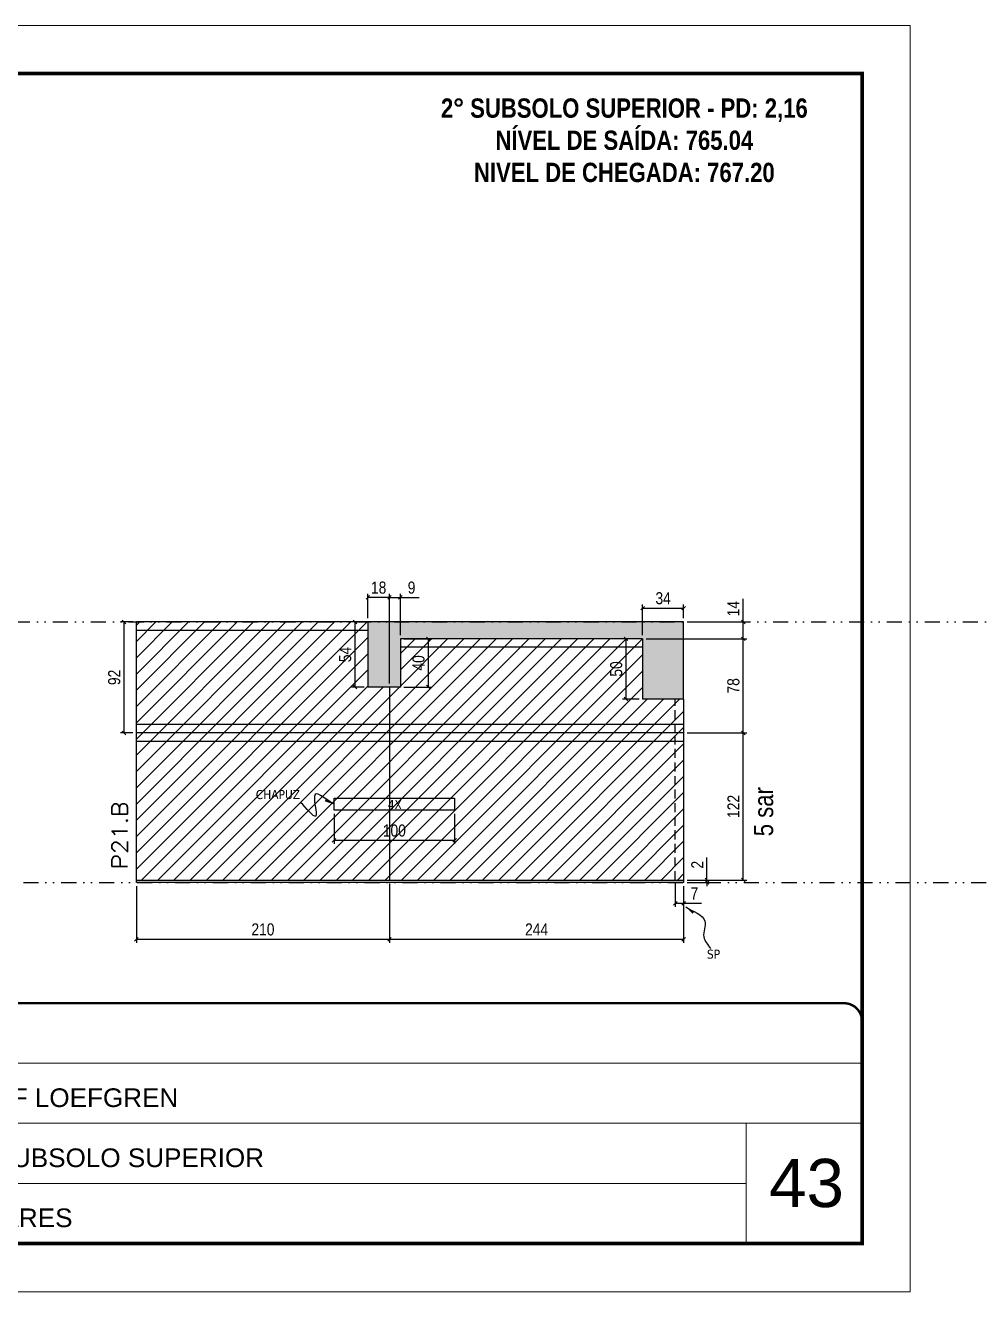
# Model space of a CAD drawing. Extents: x 13741 to 27878, y -21631 to 6985.
# Drawn here: x 18334 to 19129, y -5551 to -4501 of the extents above; entities that cross this region are included whole.
import ezdxf

# ---------------------------------------------------------------- set-up
doc = ezdxf.new("R2010")
doc.units = 0
for name, pattern in [('CONTINUO', [0]), ('DASHED', [0.75, 0.5, -0.25]), ('DIVIDE2', [0.625, 0.25, -0.125, 0, -0.125, 0, -0.125]), ('HIDDEN', [0.375, 0.25, -0.125])]:
    doc.linetypes.add(name, pattern=pattern)
for name, color, linetype, lineweight in [('CARIMBO', 255, 'Continuous', 9), ('Folhas', 255, 'Continuous', 9), ('Hachura', 251, 'Continuous', 9), ('SARRAFO DE PRESSAO', 251, 'DASHED', 9), ('Texto Seção', 7, 'Continuous', 15)]:
    doc.layers.add(name, color=color, linetype=linetype, lineweight=lineweight)
for name, color, linetype in [('COTA', 241, 'Continuous'), ('NOMENCLATURA', 7, 'Continuous'), ('Nível', 160, 'Continuous'), ('Painéis', 200, 'Continuous'), ('SARR_2.2x10', 60, 'Continuous'), ('SARR_2.2x7', 40, 'Continuous'), ('Sarrafo de Pressão', 42, 'HIDDEN'), ('texto', 7, 'Continuous')]:
    doc.layers.add(name, color=color, linetype=linetype)
doc.styles.add('ARIAL', font='arial.ttf')
doc.styles.add('ARIAL_NARROW', font='ARIALN.TTF', dxfattribs={"height": 0.2})
doc.styles.add('COTA TECNICA', font='techl___.ttf', dxfattribs={"height": 10})
doc.styles.add('COTA TECNICA-50', font='techl___.ttf', dxfattribs={"height": 10})
doc.styles.add('REGUA-120', font='ROMANS.shx', dxfattribs={"height": 15})
doc.styles.add('ROMANC', font='techb___.ttf', dxfattribs={"height": 2.5})
doc.styles.get("Standard").update_dxf_attribs({"font": 'arial.ttf'})
doc.styles.add('Tecnologia', font='')
doc.styles.get('Tecnologia').set_extended_font_data('Forgotten Futurist')
doc.dimstyles.new('COTA PAINEL-50', dxfattribs={"dimtxt": 10, "dimasz": 3, "dimexe": 3, "dimexo": 3, "dimgap": 3, "dimtad": 1, "dimdec": 1, "dimzin": 12, "dimdsep": 46, "dimtxsty": 'COTA TECNICA-50', "dimblk1": 'OBLIQUE', "dimblk2": 'OBLIQUE', "dimsah": 1, "dimcen": 0.9, "dimclrd": 4, "dimclre": 4, "dimclrt": 240, "dimadec": 1, "dimazin": 3, "dimtfac": 1, "dimtdec": 1, "dimtmove": 0, "dimatfit": 3, "dimfxl": 1, "dimtolj": 1, "dimtzin": 12, "dimarcsym": 0})
doc.dimstyles.new('PAINEL', dxfattribs={"dimtxt": 10, "dimasz": 3, "dimexe": 3, "dimexo": 3, "dimgap": 3, "dimtad": 1, "dimdec": 1, "dimzin": 12, "dimdsep": 46, "dimtxsty": 'COTA TECNICA', "dimblk1": 'OBLIQUE', "dimblk2": 'OBLIQUE', "dimsah": 1, "dimcen": 0.9, "dimclrd": 4, "dimclre": 4, "dimclrt": 240, "dimadec": 1, "dimazin": 3, "dimtfac": 1, "dimtdec": 1, "dimtmove": 0, "dimatfit": 3, "dimfxl": 1, "dimtolj": 1, "dimtzin": 12, "dimarcsym": 0})
doc.dimstyles.get("Standard").update_dxf_attribs({"dimtxt": 0.18, "dimasz": 0.18, "dimexe": 0.18, "dimexo": 0.0625, "dimgap": 0.09, "dimtad": 0, "dimtih": 1, "dimtoh": 1, "dimdec": 4, "dimzin": 0, "dimdsep": 46, "dimtxsty": 'Standard', "dimcen": 0.09, "dimadec": 0, "dimazin": 0, "dimtfac": 1, "dimtdec": 4, "dimtofl": 0, "dimtmove": 0, "dimatfit": 3, "dimfxl": 1, "dimtolj": 1, "dimtzin": 0, "dimarcsym": 0})

# ---------------------------------------------------------------- blocks, each defined once
blk = doc.blocks.new('9999999999')
at = {"color": 30, "linetype": 'CONTINUO'}
for p, q in [((98564.6, 34230.2), (98564.6, 34429.4)), ((98564.6, 34379.6), (99584, 34379.6)), ((98564.6, 34329.8), (99488, 34329.8)), ((99584, 34329.8), (99488, 34329.8)), ((99488, 34329.8), (99488, 34230.2)), ((98564.6, 34280), (99488, 34280))]:
    blk.add_line(p, q, dxfattribs=at)
at = {"color": 30, "linetype": 'CONTINUO', "const_width": 2}
blk.add_lwpolyline([(99584, 34230.2), (99584, 34414.4, 0.414214), (99569, 34429.4), (98229, 34429.4, 0.414214), (98214, 34414.4), (98214, 34245.2, 0.414214), (98229, 34230.2), (99584, 34230.2)], format="xyb", dxfattribs=at)
at = {"layer": 'Folhas'}
blk.add_lwpolyline([(98139, 34190.2), (99624, 34190.2), (99624, 35240.2), (98139, 35240.2)], close=True, dxfattribs=at)
at = {"layer": 'Folhas', "color": 30, "const_width": 3}
blk.add_lwpolyline([(98214, 34230.2), (99584, 34230.2), (99584, 35200.2), (98214, 35200.2)], close=True, dxfattribs=at)
at = {"color": 7, "linetype": 'Continuous', "ltscale": 5, "style": 'ARIAL'}
for s, height, p in [('SKR', 15.48, (98837.7, 34393.1)), ('LEAF LOEFGREN', 15.483, (98837.7, 34343.3)), ('2° SUBSOLO SUPERIOR', 15.483, (98837.7, 34293.5)), ('NOVA SISTEMAS CONSTRUTIVOS', 11.059, (98263.2, 34267.2)), ('PILARES', 15.48, (98837.7, 34243.7))]:
    blk.add_text(s, height=height, dxfattribs=at).set_placement(p)
at = {"layer": 'Folhas', "color": 7, "style": 'Tecnologia', "width": 1.5}
for s, p in [('CLIENTE:', (98573.7, 34397.2)), ('OBRA:', (98573.7, 34347.3)), ('PAVIMENTO:', (98573.7, 34297.5)), ('PROJETO:', (98573.7, 34247.7))]:
    blk.add_text(s, height=14, dxfattribs=at).set_placement(p)
blk = doc.blocks.new('_Oblique')
at = {"color": 0, "linetype": 'ByBlock', "lineweight": -2}
blk.add_line((-0.5, -0.5), (0.5, 0.5), dxfattribs=at)
blk = doc.blocks.new('*D1868')
at = {"layer": 'COTA', "color": 4, "lineweight": -2, "transparency": 16777216}
for p, q in [((18873.5, -5212.7), (18873.5, -5232)), ((18880.5, -5214.7), (18880.5, -5232)), ((18873.5, -5229), (18880.5, -5229)), ((18880.5, -5229), (18895.2, -5229))]:
    blk.add_line(p, q, dxfattribs=at)
at = {"layer": 'Defpoints', "color": 0, "transparency": 16777216}
for p in [(18873.5, -5209.7), (18880.5, -5211.7), (18880.5, -5229)]:
    blk.add_point(p, dxfattribs=at)
at = {"layer": 'COTA', "color": 4, "lineweight": -2, "transparency": 16777216, "xscale": 3, "yscale": 3, "zscale": 3, "rotation": 180}
blk.add_blockref('_Oblique', (18873.5, -5229), dxfattribs=at)
at = {"layer": 'COTA', "color": 4, "lineweight": -2, "transparency": 16777216, "xscale": 3, "yscale": 3, "zscale": 3}
blk.add_blockref('_Oblique', (18880.5, -5229), dxfattribs=at)
at = {"layer": 'COTA', "color": 240, "transparency": 16777216, "insert": (18889.4, -5220.9), "char_height": 10, "attachment_point": 5, "style": 'COTA TECNICA-50'}
blk.add_mtext('\\A1;7', dxfattribs=at)
blk = doc.blocks.new('*D1869')
at = {"layer": 'COTA', "color": 4, "lineweight": -2, "transparency": 16777216}
for p, q in [((18899.8, -5209.7), (18899.8, -5190.9)), ((18883.5, -5209.7), (18902.8, -5209.7)), ((18883.5, -5211.7), (18902.8, -5211.7)), ((18899.8, -5211.7), (18899.8, -5209.7)), ((18899.8, -5211.7), (18899.8, -5214.7))]:
    blk.add_line(p, q, dxfattribs=at)
at = {"layer": 'Defpoints', "color": 0, "transparency": 16777216}
for p in [(18880.5, -5209.7), (18880.5, -5211.7), (18899.8, -5211.7)]:
    blk.add_point(p, dxfattribs=at)
at = {"layer": 'COTA', "color": 4, "lineweight": -2, "transparency": 16777216, "xscale": 3, "yscale": 3, "zscale": 3}
for p, rotation in [((18899.8, -5209.7), 270), ((18899.8, -5211.7), 90)]:
    blk.add_blockref('_Oblique', p, dxfattribs=dict(at, rotation=rotation))
at = {"layer": 'COTA', "color": 240, "transparency": 16777216, "insert": (18891.8, -5197), "char_height": 10, "attachment_point": 5, "rotation": 90, "style": 'COTA TECNICA-50'}
blk.add_mtext('\\A1;2', dxfattribs=at)
blk = doc.blocks.new('*D1872')
at = {"layer": 'COTA', "color": 4, "lineweight": -2, "transparency": 16777216}
for p, q in [((18883.5, -5087.7), (18932.9, -5087.7)), ((18929.9, -5209.7), (18929.9, -5087.7)), ((18883.5, -5209.7), (18932.9, -5209.7))]:
    blk.add_line(p, q, dxfattribs=at)
at = {"layer": 'Defpoints', "color": 0, "transparency": 16777216}
for p in [(18880.5, -5087.7), (18929.9, -5087.7), (18880.5, -5209.7)]:
    blk.add_point(p, dxfattribs=at)
at = {"layer": 'COTA', "color": 4, "lineweight": -2, "transparency": 16777216, "xscale": 3, "yscale": 3, "zscale": 3}
for p, rotation in [((18929.9, -5087.7), 90), ((18929.9, -5209.7), 270)]:
    blk.add_blockref('_Oblique', p, dxfattribs=dict(at, rotation=rotation))
at = {"layer": 'COTA', "color": 240, "transparency": 16777216, "insert": (18921.8, -5148.7), "char_height": 10, "attachment_point": 5, "rotation": 90, "style": 'COTA TECNICA'}
blk.add_mtext('\\A1;122', dxfattribs=at)
blk = doc.blocks.new('*D1873')
at = {"layer": 'COTA', "color": 4, "linetype": 'ByBlock', "lineweight": -2, "transparency": 16777216}
for p, q in [((18590.5, -5154.9), (18590.5, -5179.8)), ((18690.5, -5154.9), (18690.5, -5179.8)), ((18690.5, -5176.8), (18590.5, -5176.8))]:
    blk.add_line(p, q, dxfattribs=at)
at = {"layer": 'Defpoints', "color": 0, "linetype": 'ByBlock', "transparency": 16777216}
for p in [(18590.5, -5151.9), (18690.5, -5151.9), (18590.5, -5176.8)]:
    blk.add_point(p, dxfattribs=at)
at = {"layer": 'COTA', "color": 4, "linetype": 'ByBlock', "lineweight": -2, "transparency": 16777216, "xscale": 3, "yscale": 3, "zscale": 3, "rotation": 180}
blk.add_blockref('_Oblique', (18590.5, -5176.8), dxfattribs=at)
at = {"layer": 'COTA', "color": 4, "linetype": 'ByBlock', "lineweight": -2, "transparency": 16777216, "xscale": 3, "yscale": 3, "zscale": 3}
blk.add_blockref('_Oblique', (18690.5, -5176.8), dxfattribs=at)
at = {"layer": 'COTA', "color": 240, "linetype": 'ByBlock', "transparency": 16777216, "insert": (18640.5, -5168.7), "char_height": 10, "attachment_point": 5, "style": 'COTA TECNICA'}
blk.add_mtext('\\A1;100', dxfattribs=at)
blk = doc.blocks.new('*D1874')
at = {"layer": 'COTA', "color": 4, "lineweight": -2, "transparency": 16777216}
for p, q in [((18426.5, -5214.7), (18426.5, -5261.8)), ((18636.5, -5212.7), (18636.5, -5261.8)), ((18426.5, -5258.8), (18636.5, -5258.8))]:
    blk.add_line(p, q, dxfattribs=at)
at = {"layer": 'Defpoints', "color": 0, "transparency": 16777216}
for p in [(18426.5, -5211.7), (18636.5, -5209.7), (18636.5, -5258.8)]:
    blk.add_point(p, dxfattribs=at)
at = {"layer": 'COTA', "color": 4, "lineweight": -2, "transparency": 16777216, "xscale": 3, "yscale": 3, "zscale": 3, "rotation": 180}
blk.add_blockref('_Oblique', (18426.5, -5258.8), dxfattribs=at)
at = {"layer": 'COTA', "color": 4, "lineweight": -2, "transparency": 16777216, "xscale": 3, "yscale": 3, "zscale": 3}
blk.add_blockref('_Oblique', (18636.5, -5258.8), dxfattribs=at)
at = {"layer": 'COTA', "color": 240, "transparency": 16777216, "insert": (18531.5, -5250.7), "char_height": 10, "attachment_point": 5, "style": 'COTA TECNICA'}
blk.add_mtext('\\A1;210', dxfattribs=at)
blk = doc.blocks.new('*D1875')
at = {"layer": 'COTA', "color": 4, "lineweight": -2, "transparency": 16777216}
for p, q in [((18636.5, -5212.7), (18636.5, -5261.8)), ((18880.5, -5214.7), (18880.5, -5261.8)), ((18636.5, -5258.8), (18880.5, -5258.8))]:
    blk.add_line(p, q, dxfattribs=at)
at = {"layer": 'Defpoints', "color": 0, "transparency": 16777216}
for p in [(18636.5, -5209.7), (18880.5, -5211.7), (18880.5, -5258.8)]:
    blk.add_point(p, dxfattribs=at)
at = {"layer": 'COTA', "color": 4, "lineweight": -2, "transparency": 16777216, "xscale": 3, "yscale": 3, "zscale": 3, "rotation": 180}
blk.add_blockref('_Oblique', (18636.5, -5258.8), dxfattribs=at)
at = {"layer": 'COTA', "color": 4, "lineweight": -2, "transparency": 16777216, "xscale": 3, "yscale": 3, "zscale": 3}
blk.add_blockref('_Oblique', (18880.5, -5258.8), dxfattribs=at)
at = {"layer": 'COTA', "color": 240, "transparency": 16777216, "insert": (18758.5, -5250.7), "char_height": 10, "attachment_point": 5, "style": 'COTA TECNICA'}
blk.add_mtext('\\A1;244', dxfattribs=at)
blk = doc.blocks.new('*D1916')
at = {"layer": 'COTA', "color": 4, "lineweight": -2, "transparency": 16777216}
for p, q in [((18849.5, -5009.7), (18932.9, -5009.7)), ((18929.9, -5087.7), (18929.9, -5009.7)), ((18883.5, -5087.7), (18932.9, -5087.7))]:
    blk.add_line(p, q, dxfattribs=at)
at = {"layer": 'Defpoints', "color": 0, "transparency": 16777216}
for p in [(18846.5, -5009.7), (18929.9, -5009.7), (18880.5, -5087.7)]:
    blk.add_point(p, dxfattribs=at)
at = {"layer": 'COTA', "color": 4, "lineweight": -2, "transparency": 16777216, "xscale": 3, "yscale": 3, "zscale": 3}
for p, rotation in [((18929.9, -5009.7), 90), ((18929.9, -5087.7), 270)]:
    blk.add_blockref('_Oblique', p, dxfattribs=dict(at, rotation=rotation))
at = {"layer": 'COTA', "color": 240, "transparency": 16777216, "insert": (18921.8, -5048.7), "char_height": 10, "attachment_point": 5, "rotation": 90, "style": 'COTA TECNICA'}
blk.add_mtext('\\A1;78', dxfattribs=at)
blk = doc.blocks.new('*D1917')
at = {"layer": 'COTA', "color": 4, "lineweight": -2, "transparency": 16777216}
for p, q in [((18929.9, -4995.7), (18929.9, -4976.6)), ((18883.5, -4995.7), (18932.9, -4995.7)), ((18929.9, -5009.7), (18929.9, -4995.7)), ((18849.5, -5009.7), (18932.9, -5009.7))]:
    blk.add_line(p, q, dxfattribs=at)
at = {"layer": 'Defpoints', "color": 0, "transparency": 16777216}
for p in [(18880.5, -4995.7), (18929.9, -4995.7), (18846.5, -5009.7)]:
    blk.add_point(p, dxfattribs=at)
at = {"layer": 'COTA', "color": 4, "lineweight": -2, "transparency": 16777216, "xscale": 3, "yscale": 3, "zscale": 3}
for p, rotation in [((18929.9, -4995.7), 90), ((18929.9, -5009.7), 270)]:
    blk.add_blockref('_Oblique', p, dxfattribs=dict(at, rotation=rotation))
at = {"layer": 'COTA', "color": 240, "transparency": 16777216, "insert": (18921.8, -4984.7), "char_height": 10, "attachment_point": 5, "rotation": 90, "style": 'COTA TECNICA'}
blk.add_mtext('\\A1;14', dxfattribs=at)
blk = doc.blocks.new('*D1918')
at = {"layer": 'COTA', "color": 4, "lineweight": -2, "transparency": 16777216}
for p, q in [((18846.5, -5006.7), (18846.5, -4981.3)), ((18846.5, -4984.3), (18880.5, -4984.3)), ((18880.5, -4992.7), (18880.5, -4981.3))]:
    blk.add_line(p, q, dxfattribs=at)
at = {"layer": 'Defpoints', "color": 0, "transparency": 16777216}
for p in [(18880.5, -4984.3), (18880.5, -4995.7), (18846.5, -5009.7)]:
    blk.add_point(p, dxfattribs=at)
at = {"layer": 'COTA', "color": 4, "lineweight": -2, "transparency": 16777216, "xscale": 3, "yscale": 3, "zscale": 3, "rotation": 180}
blk.add_blockref('_Oblique', (18846.5, -4984.3), dxfattribs=at)
at = {"layer": 'COTA', "color": 4, "lineweight": -2, "transparency": 16777216, "xscale": 3, "yscale": 3, "zscale": 3}
blk.add_blockref('_Oblique', (18880.5, -4984.3), dxfattribs=at)
at = {"layer": 'COTA', "color": 240, "transparency": 16777216, "insert": (18863.5, -4976.1), "char_height": 10, "attachment_point": 5, "style": 'COTA TECNICA'}
blk.add_mtext('\\A1;34', dxfattribs=at)
blk = doc.blocks.new('*D1919')
at = {"layer": 'COTA', "color": 4, "lineweight": -2, "transparency": 16777216}
for p, q in [((18843.5, -5009.7), (18829.7, -5009.7)), ((18832.7, -5059.7), (18832.7, -5009.7)), ((18843.5, -5059.7), (18829.7, -5059.7))]:
    blk.add_line(p, q, dxfattribs=at)
at = {"layer": 'Defpoints', "color": 0, "transparency": 16777216}
for p in [(18832.7, -5009.7), (18846.5, -5009.7), (18846.5, -5059.7)]:
    blk.add_point(p, dxfattribs=at)
at = {"layer": 'COTA', "color": 4, "lineweight": -2, "transparency": 16777216, "xscale": 3, "yscale": 3, "zscale": 3}
for p, rotation in [((18832.7, -5009.7), 90), ((18832.7, -5059.7), 270)]:
    blk.add_blockref('_Oblique', p, dxfattribs=dict(at, rotation=rotation))
at = {"layer": 'COTA', "color": 240, "transparency": 16777216, "insert": (18824.6, -5034.7), "char_height": 10, "attachment_point": 5, "rotation": 90, "style": 'COTA TECNICA'}
blk.add_mtext('\\A1;50', dxfattribs=at)
blk = doc.blocks.new('*D1920')
at = {"layer": 'COTA', "color": 4, "lineweight": -2, "transparency": 16777216}
for p, q in [((18615.5, -4995.7), (18604.9, -4995.7)), ((18607.9, -5049.7), (18607.9, -4995.7)), ((18615.5, -5049.7), (18604.9, -5049.7))]:
    blk.add_line(p, q, dxfattribs=at)
at = {"layer": 'Defpoints', "color": 0, "transparency": 16777216}
for p in [(18607.9, -4995.7), (18618.5, -4995.7), (18618.5, -5049.7)]:
    blk.add_point(p, dxfattribs=at)
at = {"layer": 'COTA', "color": 4, "lineweight": -2, "transparency": 16777216, "xscale": 3, "yscale": 3, "zscale": 3}
for p, rotation in [((18607.9, -4995.7), 90), ((18607.9, -5049.7), 270)]:
    blk.add_blockref('_Oblique', p, dxfattribs=dict(at, rotation=rotation))
at = {"layer": 'COTA', "color": 240, "transparency": 16777216, "insert": (18599.8, -5022.7), "char_height": 10, "attachment_point": 5, "rotation": 90, "style": 'COTA TECNICA'}
blk.add_mtext('\\A1;54', dxfattribs=at)
blk = doc.blocks.new('*D1921')
at = {"layer": 'COTA', "color": 4, "lineweight": -2, "transparency": 16777216}
for p, q in [((18618.5, -4992.7), (18618.5, -4972.4)), ((18636.5, -4975.4), (18618.5, -4975.4)), ((18636.5, -5046.7), (18636.5, -4972.4))]:
    blk.add_line(p, q, dxfattribs=at)
at = {"layer": 'Defpoints', "color": 0, "transparency": 16777216}
for p in [(18618.5, -4975.4), (18618.5, -4995.7), (18636.5, -5049.7)]:
    blk.add_point(p, dxfattribs=at)
at = {"layer": 'COTA', "color": 4, "lineweight": -2, "transparency": 16777216, "xscale": 3, "yscale": 3, "zscale": 3, "rotation": 180}
blk.add_blockref('_Oblique', (18618.5, -4975.4), dxfattribs=at)
at = {"layer": 'COTA', "color": 4, "lineweight": -2, "transparency": 16777216, "xscale": 3, "yscale": 3, "zscale": 3}
blk.add_blockref('_Oblique', (18636.5, -4975.4), dxfattribs=at)
at = {"layer": 'COTA', "color": 240, "transparency": 16777216, "insert": (18627.5, -4967.3), "char_height": 10, "attachment_point": 5, "style": 'COTA TECNICA'}
blk.add_mtext('\\A1;18', dxfattribs=at)
blk = doc.blocks.new('*D1922')
at = {"layer": 'COTA', "color": 4, "lineweight": -2, "transparency": 16777216}
for p, q in [((18636.5, -5046.7), (18636.5, -4972.4)), ((18636.5, -4975.4), (18645.5, -4975.4)), ((18645.5, -5006.7), (18645.5, -4972.4)), ((18645.5, -4975.4), (18661.2, -4975.4))]:
    blk.add_line(p, q, dxfattribs=at)
at = {"layer": 'Defpoints', "color": 0, "transparency": 16777216}
for p in [(18645.5, -4975.4), (18645.5, -5009.7), (18636.5, -5049.7)]:
    blk.add_point(p, dxfattribs=at)
at = {"layer": 'COTA', "color": 4, "lineweight": -2, "transparency": 16777216, "xscale": 3, "yscale": 3, "zscale": 3, "rotation": 180}
blk.add_blockref('_Oblique', (18636.5, -4975.4), dxfattribs=at)
at = {"layer": 'COTA', "color": 4, "lineweight": -2, "transparency": 16777216, "xscale": 3, "yscale": 3, "zscale": 3}
blk.add_blockref('_Oblique', (18645.5, -4975.4), dxfattribs=at)
at = {"layer": 'COTA', "color": 240, "transparency": 16777216, "insert": (18654.8, -4967.3), "char_height": 10, "attachment_point": 5, "style": 'COTA TECNICA'}
blk.add_mtext('\\A1;9', dxfattribs=at)
blk = doc.blocks.new('*D1923')
at = {"layer": 'COTA', "color": 4, "lineweight": -2, "transparency": 16777216}
for p, q in [((18648.5, -5009.7), (18671.7, -5009.7)), ((18668.7, -5009.7), (18668.7, -5049.7)), ((18648.5, -5049.7), (18671.7, -5049.7))]:
    blk.add_line(p, q, dxfattribs=at)
at = {"layer": 'Defpoints', "color": 0, "transparency": 16777216}
for p in [(18645.5, -5009.7), (18645.5, -5049.7), (18668.7, -5049.7)]:
    blk.add_point(p, dxfattribs=at)
at = {"layer": 'COTA', "color": 4, "lineweight": -2, "transparency": 16777216, "xscale": 3, "yscale": 3, "zscale": 3}
for p, rotation in [((18668.7, -5009.7), 90), ((18668.7, -5049.7), 270)]:
    blk.add_blockref('_Oblique', p, dxfattribs=dict(at, rotation=rotation))
at = {"layer": 'COTA', "color": 240, "transparency": 16777216, "insert": (18660.6, -5029.7), "char_height": 10, "attachment_point": 5, "rotation": 90, "style": 'COTA TECNICA'}
blk.add_mtext('\\A1;40', dxfattribs=at)
blk = doc.blocks.new('*D1924')
at = {"layer": 'COTA', "color": 4, "lineweight": -2, "transparency": 16777216}
for p, q in [((18423.5, -4995.7), (18413.3, -4995.7)), ((18416.3, -5087.7), (18416.3, -4995.7)), ((18423.5, -5087.7), (18413.3, -5087.7))]:
    blk.add_line(p, q, dxfattribs=at)
at = {"layer": 'Defpoints', "color": 0, "transparency": 16777216}
for p in [(18416.3, -4995.7), (18426.5, -4995.7), (18426.5, -5087.7)]:
    blk.add_point(p, dxfattribs=at)
at = {"layer": 'COTA', "color": 4, "lineweight": -2, "transparency": 16777216, "xscale": 3, "yscale": 3, "zscale": 3}
for p, rotation in [((18416.3, -4995.7), 90), ((18416.3, -5087.7), 270)]:
    blk.add_blockref('_Oblique', p, dxfattribs=dict(at, rotation=rotation))
at = {"layer": 'COTA', "color": 240, "transparency": 16777216, "insert": (18408.2, -5041.7), "char_height": 10, "attachment_point": 5, "rotation": 90, "style": 'COTA TECNICA'}
blk.add_mtext('\\A1;92', dxfattribs=at)

msp = doc.modelspace()

# ---------------------------------------------------------------- hatches: boundary and pattern name
at = {"layer": 'COTA'}
h = msp.add_hatch(dxfattribs=at)
h.set_pattern_fill('AR-CONC', color=256, scale=0.03)
h.paths.add_polyline_path([(18880.49, -4995.74), (18618.49, -4995.74), (18618.49, -5049.74), (18645.49, -5049.74), (18645.49, -5009.74), (18846.49, -5009.74), (18846.49, -5059.74), (18880.49, -5059.74)])
at = {"layer": 'Hachura', "linetype": 'ByBlock'}
h = msp.add_hatch(dxfattribs=at)
h.set_pattern_fill('ANSI31', color=256, scale=3)
h.paths.add_polyline_path([(17755.75, -5087.74), (17755.75, -5209.74), (17993.75, -5209.74), (17993.75, -5087.74)])
h.paths.add_polyline_path([(17993.75, -5209.74), (18237.75, -5209.74), (18237.75, -5087.74), (17993.75, -5087.74)])
h.paths.add_polyline_path([(17993.75, -5011.74), (17993.75, -5087.74), (18237.75, -5087.74), (18237.75, -5074.74), (18226.75, -5074.74), (18226.75, -5059.74), (18111.75, -5059.74), (18111.75, -5011.74)])
h.paths.add_polyline_path([(17789.75, -5011.74), (17789.75, -5059.74), (17755.75, -5059.74), (17755.75, -5087.74), (17993.75, -5087.74), (17993.75, -5011.74)])
h.paths.add_polyline_path([(18138.75, -5027.74), (18138.75, -5059.74), (18226.75, -5059.74), (18226.75, -5027.74)], flags=17)
h.paths.add_polyline_path([(18138.75, -4995.74), (18138.75, -5010.74), (18226.75, -5010.74), (18226.75, -4995.74)])
h.paths.add_polyline_path([(18636.49, -5087.74), (18636.49, -5049.74), (18618.49, -5049.74), (18618.49, -4995.74), (18426.49, -4995.74), (18426.49, -5087.74)])
h.paths.add_polyline_path([(18426.49, -5087.74), (18426.49, -5209.74), (18636.49, -5209.74), (18636.49, -5087.74)])
h.paths.add_polyline_path([(18636.49, -5087.74), (18636.49, -5209.74), (18880.49, -5209.74), (18880.49, -5087.74)])
h.paths.add_polyline_path([(18645.49, -5009.74), (18645.49, -5049.74), (18636.49, -5049.74), (18636.49, -5087.74), (18880.49, -5087.74), (18880.49, -5059.74), (18846.49, -5059.74), (18846.49, -5009.74)])

# ---------------------------------------------------------------- linework, layer by layer
at = {"layer": 'COTA'}
for p, q in [((18880.49, -4995.74), (18618.49, -4995.74)), ((18880.49, -5059.74), (18880.49, -4995.74))]:
    msp.add_line(p, q, dxfattribs=at)
at = {"layer": 'Nível', "color": 4, "linetype": 'DIVIDE2', "ltscale": 50}
for p, q in [((15998.47, -4995.74), (21531.15, -4995.74)), ((13741.09, -5211.74), (21531.15, -5211.74))]:
    msp.add_line(p, q, dxfattribs=at)
at = {"layer": 'Painéis'}
for p, q in [((18426.49, -5209.74), (18426.49, -4995.74)), ((18618.49, -4995.74), (18426.49, -4995.74)), ((18618.49, -4995.74), (18618.49, -5049.74)), ((18645.49, -5009.74), (18645.49, -5049.74)), ((18846.49, -5009.74), (18645.49, -5009.74)), ((18846.49, -5009.74), (18846.49, -5059.74)), ((18645.49, -5049.74), (18618.49, -5049.74)), ((18636.49, -5049.74), (18636.49, -5209.74)), ((18880.49, -5059.74), (18846.49, -5059.74)), ((18880.49, -5059.74), (18880.49, -5209.74)), ((18880.49, -5087.74), (18426.49, -5087.74))]:
    msp.add_line(p, q, dxfattribs=at)
msp.add_lwpolyline([(18426.49, -5209.74), (18880.49, -5209.74), (18880.49, -5211.74), (18426.49, -5211.74)], close=True, dxfattribs=at)
at = {"layer": 'SARR_2.2x10'}
msp.add_lwpolyline([(18590.49, -5141.9), (18690.49, -5141.9), (18690.49, -5151.9), (18590.49, -5151.9)], close=True, dxfattribs=at)
at = {"layer": 'SARR_2.2x7'}
for p, q in [((18618.49, -5002.74), (18426.49, -5002.74)), ((18846.49, -5016.74), (18645.49, -5016.74)), ((18636.49, -5080.74), (18426.49, -5080.74)), ((18880.49, -5080.74), (18636.49, -5080.74)), ((18636.49, -5094.74), (18426.49, -5094.74)), ((18880.49, -5094.74), (18636.49, -5094.74))]:
    msp.add_line(p, q, dxfattribs=at)
at = {"layer": 'Sarrafo de Pressão', "ltscale": 30}
for p, q in [((18873.49, -5087.74), (18873.49, -5059.74)), ((18873.49, -5209.74), (18873.49, -5087.74))]:
    msp.add_line(p, q, dxfattribs=at)

# ---------------------------------------------------------------- block references
at = {"layer": 'SARRAFO DE PRESSAO', "color": 6, "linetype": 'ByBlock'}
msp.add_blockref('9999999999', (-80555.51, -39741.23), dxfattribs=at)

# ---------------------------------------------------------------- texts
at = {"layer": 'CARIMBO', "style": 'ARIAL'}
msp.add_text('43', height=40, dxfattribs=at).set_placement((18951.33, -5480.88))
at = {"layer": 'NOMENCLATURA', "style": 'ARIAL_NARROW'}
msp.add_text('5 sar', height=16, rotation=90, dxfattribs=at).set_placement((18954.74, -5173.42))
at = {"layer": 'NOMENCLATURA', "color": 2, "insert": (18831.31, -4534.96), "char_height": 16, "attachment_point": 2, "style": 'ROMANC'}
msp.add_mtext_dynamic_manual_height_columns('\\P2° SUBSOLO SUPERIOR - PD: 2,16\\PNÍVEL DE SAÍDA: 765.04\\PNIVEL DE CHEGADA: 767.20', width=432.3511, gutter_width=1, heights=[0], dxfattribs=at)
at = {"layer": 'texto', "color": 0, "char_height": 7.5, "attachment_point": 5}
for s, insert in [('{\\fTahoma|b0|i0|c0|p34;\\C4;CHAPUZ}', (18543.94, -5138.88)), ('{\\fTahoma|b0|i0|c0|p34;\\C4;4X}', (18640.89, -5147.19)), ('{\\fTahoma|b0|i0|c0|p34;\\C4;SP}', (18905.27, -5271.23))]:
    msp.add_mtext(s, dxfattribs=dict(at, insert=insert))
at = {"layer": 'Texto Seção', "style": 'REGUA-120', "width": 1.1}
msp.add_text('P21.B', height=13, rotation=90, dxfattribs=at).set_placement((18419.24, -5200.98))

# ---------------------------------------------------------------- dimensions: what is measured, and where the dimension line sits
at = {"layer": 'COTA'}
for base, p1, p2, dimstyle, picture, middle in [((18618.49, -4975.43), (18636.49, -5049.74), (18618.49, -4995.74), 'PAINEL', '*D1921', (18627.49, -4967.34)), ((18645.49, -4975.43), (18636.49, -5049.74), (18645.49, -5009.74), 'PAINEL', '*D1922', (18654.83, -4967.35)), ((18880.49, -4984.3), (18846.49, -5009.74), (18880.49, -4995.74), 'PAINEL', '*D1918', (18863.49, -4976.08)), ((18636.49, -5258.77), (18426.49, -5211.74), (18636.49, -5209.74), 'PAINEL', '*D1874', (18531.49, -5250.67)), ((18880.49, -5228.98), (18873.49, -5209.74), (18880.49, -5211.74), 'COTA PAINEL-50', '*D1868', (18889.36, -5220.91))]:
    dim = msp.add_linear_dim(base=base, p1=p1, p2=p2, dimstyle=dimstyle, dxfattribs=at)
    dim.commit()
    dim.dimension.update_dxf_attribs({"geometry": picture, "text_midpoint": middle})
for base, p1, p2, picture, middle in [((18929.86, -4995.74), (18846.49, -5009.74), (18880.49, -4995.74), '*D1917', (18921.79, -4984.68)), ((18416.27, -4995.74), (18426.49, -5087.74), (18426.49, -4995.74), '*D1924', (18408.18, -5041.74)), ((18607.86, -4995.74), (18618.49, -5049.74), (18618.49, -4995.74), '*D1920', (18599.75, -5022.74)), ((18668.68, -5049.74), (18645.49, -5009.74), (18645.49, -5049.74), '*D1923', (18660.58, -5029.74)), ((18832.73, -5009.74), (18846.49, -5059.74), (18846.49, -5009.74), '*D1919', (18824.62, -5034.74)), ((18929.86, -5009.74), (18880.49, -5087.74), (18846.49, -5009.74), '*D1916', (18921.77, -5048.74)), ((18929.86, -5087.74), (18880.49, -5209.74), (18880.49, -5087.74), '*D1872', (18921.8, -5148.74))]:
    dim = msp.add_linear_dim(base=base, p1=p1, p2=p2, angle=90, dimstyle='PAINEL', dxfattribs=at)
    dim.commit()
    dim.dimension.update_dxf_attribs({"geometry": picture, "text_midpoint": middle})
at = {"layer": 'COTA', "linetype": 'ByBlock'}
dim = msp.add_linear_dim(base=(18590.49, -5176.82), p1=(18690.49, -5151.9), p2=(18590.49, -5151.9), dimstyle='PAINEL', dxfattribs=at)
dim.commit()
dim.dimension.update_dxf_attribs({"geometry": '*D1873', "text_midpoint": (18640.49, -5168.72)})
at = {"layer": 'COTA'}
dim = msp.add_linear_dim(base=(18899.75, -5211.74), p1=(18880.49, -5209.74), p2=(18880.49, -5211.74), angle=90, dimstyle='COTA PAINEL-50', dxfattribs=at)
dim.commit()
dim.dimension.update_dxf_attribs({"geometry": '*D1869', "text_midpoint": (18899.75, -5196.99), "dimtype": 160})
dim = msp.add_linear_dim(base=(18880.49, -5258.77), p1=(18636.49, -5209.74), p2=(18880.49, -5211.74), dimstyle='PAINEL', override={"dimtmove": 1}, dxfattribs=at)
dim.commit()
dim.dimension.update_dxf_attribs({"geometry": '*D1875', "text_midpoint": (18758.49, -5250.7)})

# ---------------------------------------------------------------- leaders
at = {"layer": 'COTA', "path_type": 1}
for points in [[(18590.49, -5146.9), (18574.71, -5138.88), (18575.29, -5156.75), (18562.86, -5145.61)], [(18882.32, -5231.92), (18898.11, -5243.76), (18897.18, -5256.76), (18902.74, -5266.54)]]:
    msp.add_leader(points, dimstyle='Standard', override={"dimasz": 8}, dxfattribs=at)

doc.saveas('drawing.dxf')
